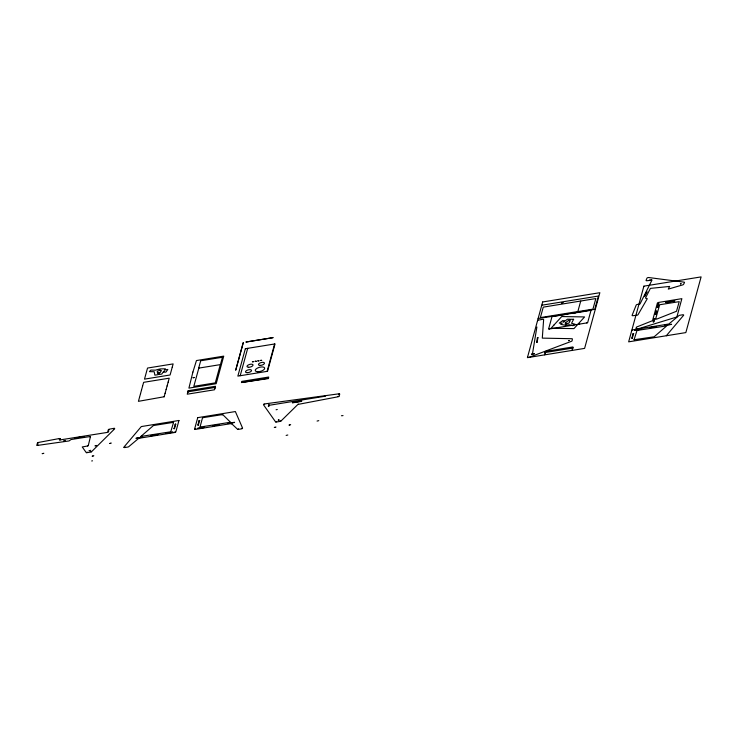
<?xml version="1.0" encoding="UTF-8"?>
<svg xmlns="http://www.w3.org/2000/svg" width="738" height="738" viewBox="0 0 738 738"><rect width="100%" height="100%" fill="white"/><g stroke="black" fill="none" stroke-linecap="round" stroke-linejoin="round"><path stroke-width="1.11" d="M532.458 353.972L536.886 326.989M536.674 342.22L537.412 337.736M537.172 342.045L537.882 337.736M87.471 445.844L88.265 445.614L90.497 436.472L71.069 439.534L69.058 440.937L37.822 445.374A1.162 0.498 -15.5 0 1 36.9 445.005L37.417 443.132A1.162 0.498 -15.5 0 1 38.616 442.422L59.243 438.556A1.162 0.498 -15.5 0 1 60.175 439.092L59.704 439.977L107.573 432.376L108.255 429.876A1.162 0.498 -15.5 0 1 109.455 429.165L113.661 428.372A1.162 0.498 -15.5 0 1 114.538 428.953L91.669 451.591A1.162 0.498 -15.5 0 1 90.553 452.09L87.102 452.652A1.162 0.498 -15.5 0 1 86.162 452.486L82.241 446.942L87.896 445.955M108.394 432.09L108.781 430.881M113.597 428.806L114.445 428.381M139.482 397.478L140.561 393.548M141.493 390.116L142.572 386.186M164.14 396.758L138.421 401.334L139.51 397.385M165.081 393.336L166.161 389.406M167.092 385.974L168.172 382.044M172.249 367.164L173.135 363.908L147.535 368.05L144.5 379.138L170.1 374.996L172.268 367.072M172.812 422.579L173.541 422.487L170.736 431.795L140.857 436.453L153.439 425.54L173.439 422.357M174.057 428.658L175.257 424.267M174.519 428.667L175.773 424.092M198.679 368.124L200.69 360.781L222.452 357.257L220.441 364.609M195.727 428.879L194.85 429.295M197.867 425.106L199.122 420.531M198.384 424.931L199.583 420.54M204.269 427.496L197.683 428.243M212.821 425.706L219.407 424.959M240.201 375.716L247.7 348.336M229.527 422.127L230.256 422.025L222.701 414.544L203.291 417.616L202.443 418.095L199.998 427.081L230.09 422.311M241.464 382.533L241.778 381.389L268.687 377.035L268.484 378.557L241.464 382.533L268.374 378.179M267.119 371.362L274.619 343.973M264.647 404.359L263.909 404.212M268.364 406.287L268.743 404.913M268.853 406.204L269.232 404.83L268.715 404.996M338.032 396.361L338.77 396.509M549.275 329L556.683 327.801M552.688 316.537L560.096 315.338M544.709 354.849L545.668 351.362L572.956 346.943L571.996 350.43M564.385 326.556L571.793 325.357M571.267 313.336L594.763 309.333L598.407 296.049L541.766 305.218M575.206 312.894L538.131 318.502M577.836 311.593L592.937 309.148L595.834 298.558L543.26 307.137L540.391 317.589L577.854 311.528L580.714 301.076M579.505 324.102L586.913 322.903M582.919 311.648L590.326 310.449M631.829 338.225L633.084 333.65M632.346 338.05L633.545 333.659M653.315 321.842L654.209 318.595M655.335 314.489L656.22 311.233M657.346 307.128L658.231 303.881M653.803 321.768L654.698 318.512M655.814 314.406L656.709 311.159M657.835 307.054L658.72 303.798M656.552 326.427L649.791 327.838M671.552 324.397L664.966 325.154M644.449 296.538L647.023 291.879M644.569 296.436L646.839 291.897M666.294 335.753L683.572 315.329A1.172 0.507 -15.5 0 0 682.696 314.785L679.864 315.246A1.172 0.507 -15.5 0 0 678.785 315.698L668.877 323.991L633.029 329.803A1.172 0.507 -15.5 0 0 631.746 330.532M554.192 324.794L551.055 328.235L573.933 328.613L584.597 316.934L561.729 316.547L554.109 324.895M222.166 414.904L222.636 414.525M231.197 423.916L231.667 423.538M237.885 429.387L238.586 428.824M86.503 452.662L87.25 452.108M275.901 422.007L276.639 421.453M200.238 427.247L200.754 426.878M64.206 440.752L65.414 440.383M59.16 439.092L60.036 438.566M89.944 436.841L90.543 436.49M338.576 394.396L339.471 393.88M37.103 445.337L38.016 444.82M124.058 447.459L125.054 446.988M42.638 453.556L43.837 453.261M95.46 445.752L96.65 445.448M89.538 450.614L89.003 450.817L90.709 450.3M110.128 443.363L111.318 443.058M92.628 456.066L93.827 455.77M276.086 409.774L277.285 409.479M274.794 427.348L275.984 427.044M289.453 424.987L290.652 424.691M298.3 404.037L281.067 420.946A1.172 0.507 -15.5 0 1 279.942 421.444L276.492 421.998A1.172 0.507 -15.5 0 1 275.551 421.832L263.531 404.839A1.172 0.507 -15.5 0 1 264.831 403.898L338.788 393.834A1.172 0.507 -15.5 0 1 339.701 394.212L339.185 396.085A1.172 0.507 -15.5 0 1 337.958 396.804L298.558 404.304M59.686 439.949L60.378 439.663M140.903 436.527L141.604 436.241M537.393 337.829L538.076 337.7M536.683 342.137L537.365 342.008M531.48 354.111L534.321 353.585M531.443 354.351L534.284 353.816M552.873 316.51L551.987 316.648L548.574 329.111L549.459 328.964M559.902 315.366L567.983 314.056M575.022 312.921L583.103 311.611M590.132 310.477L591.018 310.329L587.614 322.792L586.719 322.94M142.545 386.278L143.633 382.33L169.223 378.188L168.144 382.136M665.501 302.377L674.901 300.855M665.621 302.58L674.643 301.122M658.047 303.908L658.914 303.77M141.521 390.033L140.534 393.631M167.12 385.882L166.133 389.489M657.161 307.156L658.019 307.017M656.036 311.27L656.894 311.132M556.489 327.829L564.579 326.519M571.609 325.384L579.69 324.074M165.109 393.243L164.122 396.85M655.141 314.517L656.008 314.379M188.042 391.269L187.618 392.819M215.33 386.85L214.906 388.409M187.47 391.906L215.597 387.349M654.016 318.622L654.883 318.484M653.13 321.879L653.988 321.731M634.735 330.043L641.414 328.964M649.855 327.598L656.534 326.519M634.671 330.283L641.35 329.203M664.901 325.393L671.58 324.305M633.056 333.742L633.73 333.631M545.511 351.925L545.087 353.484M572.799 347.515L572.374 349.065M631.857 338.133L632.531 338.022M544.93 352.561L573.066 348.013M269.019 405.319L325.559 396.168M268.392 406.195L268.881 406.112M292.396 402.625L301.796 401.103M74.815 438.04L84.215 436.518M292.525 402.837L301.538 401.371M63.726 440.798L64.566 440.669M175.072 424.295L175.745 424.184M199.094 420.623L199.777 420.512M173.864 428.686L174.546 428.575M197.895 425.014L198.568 424.904M142.692 436.933L135.93 438.335L142.628 437.164M151.133 435.568L157.812 434.479M166.253 433.114L172.923 432.034M151.069 435.798L157.748 434.719M166.188 433.354L172.858 432.274M212.793 425.798L219.472 424.719M227.913 423.354L234.583 422.274M42.14 453.676L42.989 453.538M197.618 428.483L204.288 427.403M227.848 423.594L234.518 422.514M94.953 445.863L95.802 445.734M109.63 443.473L110.469 443.335M278.244 420.143L279.093 420.005M92.13 456.185L92.979 456.047M341.426 415.734L343.041 415.614M274.296 427.459L275.136 427.32M288.955 425.106L289.794 424.968M317.072 421.066L318.77 420.651M91.678 460.964L92.518 460.826M286.132 435.42L287.82 435.005M649.394 280.099L651.811 279.813M241.427 428.363L242.249 428.538M280.099 420.891L280.781 421.149M174.731 431.97L175.413 432.228M108.68 429.433L109.372 429.691M90.7 451.545L91.392 451.804M37.841 442.699L38.533 442.957M527.55 357.1A1.172 0.507 -15.5 0 0 529.035 357.33L571.35 341.343A1.172 0.507 -15.5 0 0 572.116 340.716L572.393 339.074A1.172 0.507 -15.5 0 0 571.784 338.705L542.301 338.124L543.629 319.637A1.172 0.507 -15.5 0 0 542.587 319.342L538.722 320.061A1.172 0.507 -15.5 0 0 537.504 320.781M655.63 318.991L656.645 319.13L676.506 311.27L679.218 301.648L659.689 304.739L655.63 318.991M278.392 420.116L278.955 420.014L278.411 420.079M562.928 302.663L561.701 302.967L562.928 302.663M569.136 340.458L568.601 340.652L569.136 340.458M634.062 339.757L654.163 336.786L666.746 325.864L637.014 330.458L634.062 339.757M681.017 283.724L680.473 283.909L681.017 283.724M193.098 377.736L194.306 377.478L193.098 377.736M158.384 373.004L157.923 374.673L154.879 375.172L154.177 371.721L149.408 371.638L150.884 370.089L155.386 370.172L159.463 369.065L159.021 370.679L157.249 371.242L157.508 373.142L158.384 373.004M159.224 372.865L158.771 374.544L161.806 374.046L163.79 371.186L164.546 371.066L163.744 372.164L165.902 372.118L167.858 369.443L164.639 369.959L165.441 368.815L160.303 368.917L159.86 370.55L161.419 370.568L160.063 372.727L159.224 372.865M178.947 420.476L175.847 431.785A1.172 0.507 -15.5 0 1 174.574 432.514L138.716 438.326L128.809 446.628A1.172 0.507 -15.5 0 1 127.739 447.071L124.907 447.532A1.172 0.507 -15.5 0 1 124.03 446.988L141.309 426.564L178.947 420.476M192.913 372.026L188.91 388.123L216.197 383.705L223.743 356.131L196.456 360.55L192.913 372.026M188.199 390.697L187.249 394.193L214.527 389.775L215.487 386.278L188.199 390.697M198.826 368.105L193.826 386.343L215.302 382.865L220.293 364.627L198.826 368.105M197.729 417.653L194.629 428.962A1.172 0.507 -15.5 0 0 195.607 429.331L231.455 423.538L237.525 429.248A1.172 0.507 -15.5 0 0 238.439 429.378L241.28 428.916A1.172 0.507 -15.5 0 0 242.544 428.031L235.367 411.555L197.729 417.653M243.245 342.672L235.745 370.061L243.245 342.672M246.068 342.017L272.977 337.663L246.068 342.017M245.357 348.714L237.857 376.103L267.534 371.297L275.034 343.908L245.357 348.714M542.661 301.962L527.412 357.653L584.607 348.391L599.856 292.7L542.661 301.962M643.896 286.159L628.656 341.842L685.851 332.589L701.1 276.898L643.896 286.159M636.387 327.404L636.008 328.788A1.172 0.507 -15.5 0 0 637.337 329.074L676.866 316.989L681.875 298.659L658.647 302.423A1.172 0.507 -15.5 0 0 657.364 303.152L652.503 320.689L637.115 326.823A1.172 0.507 -15.5 0 0 636.387 327.404M669.606 286.445L668.277 289.121L682.678 284.905A1.162 0.498 -15.5 0 0 683.6 284.315L684.467 282.58A1.162 0.498 -15.5 0 0 684.071 282.137L648.702 277.534A1.162 0.498 -15.5 0 0 646.912 278.244L646.082 280.311A1.162 0.498 -15.5 0 0 646.903 280.726L651.922 280.2L640.003 303.973L637.9 304.379A1.162 0.498 -15.5 0 0 636.193 305.089L632.125 315.264A1.162 0.498 -15.5 0 0 632.946 315.689L636.7 315.292A1.162 0.498 -15.5 0 0 638.056 314.637L647.291 298.706L645.446 298.097L650.39 288.383L669.606 286.445M573.611 319.305L571.563 323.262L575.188 324.277L572.882 325.707L569.459 324.748L565.492 325.181L567.042 323.475L568.832 323.198L570.059 321.039L569.275 321.03L570.889 319.259L573.611 319.305M252.405 361.758L253.503 361.675L252.405 361.758M255.117 361.316L256.224 361.242L255.117 361.316M257.839 360.882L258.946 360.799L257.839 360.882M260.56 360.439L261.658 360.356L260.56 360.439M566.295 323.456L564.727 325.172L560.686 324.296L562.171 323.179L559.284 323.133L562.808 320.55L564.515 320.91L563.066 321.971L563.749 321.989L567.421 319.203L570.133 319.25L565.105 323.133L566.295 323.456M257.811 371.731A4.871 2.094 -15.5 0 0 264.693 368.161A4.871 2.094 -15.5 0 0 257.396 368.087A4.871 2.094 -15.5 0 0 257.811 371.731M260.08 365.411A3.118 1.347 -15.5 0 0 264.481 363.124A3.118 1.347 -15.5 0 0 259.813 363.078A3.118 1.347 -15.5 0 0 260.08 365.411M248.641 367.266A3.118 1.347 -15.5 0 0 253.042 364.978A3.118 1.347 -15.5 0 0 248.374 364.923A3.118 1.347 -15.5 0 0 248.641 367.266M247.147 372.718A3.118 1.347 -15.5 0 0 251.547 370.43A3.118 1.347 -15.5 0 0 246.879 370.384A3.118 1.347 -15.5 0 0 247.147 372.718"/></g></svg>
